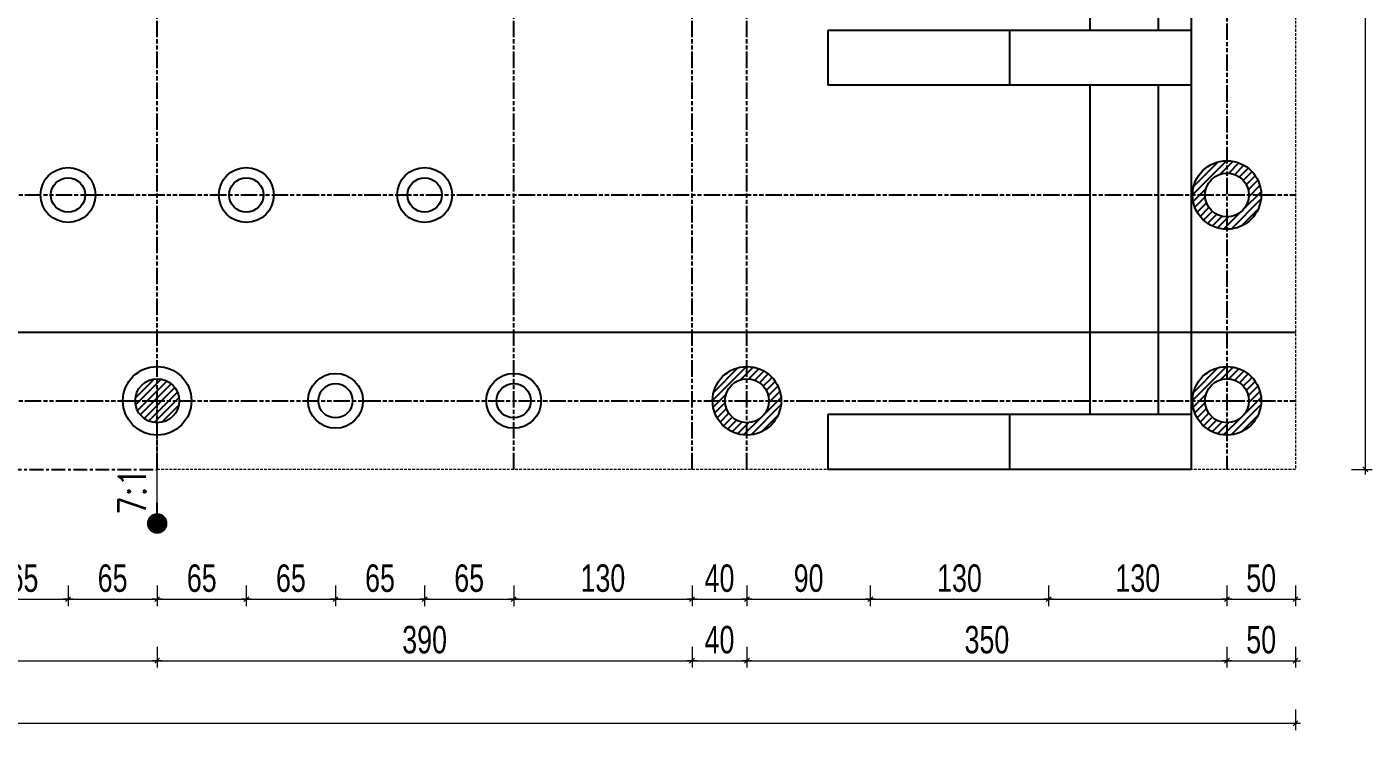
# Model space of a CAD drawing. Header units: inches. Extents: x -1640460 to 2672754, y -1012 to 1209503.
# Drawn here: x 22424 to 23405, y 129 to 642 of the extents above; entities that cross this region are included whole.
import ezdxf

# ---------------------------------------------------------------- set-up
doc = ezdxf.new("R2010")
doc.units = ezdxf.units.IN
doc.header["$MEASUREMENT"] = 0
for name, pattern in [('ACAD_ISO09W100', [45, 24, -3, 6, -3, 6, -3]), ('CENTER', [2, 1.25, -0.25, 0.25, -0.25]), ('HIDDEN', [0.375, 0.25, -0.125])]:
    doc.linetypes.add(name, pattern=pattern)
doc.layers.add('DIM', color=177, linetype='Continuous', lineweight=20)
doc.layers.add('THAY1', color=9, linetype='Continuous', lineweight=20)
doc.layers.add('Kich thuoc', color=4, linetype='Continuous')
doc.layers.add('Tim', color=8, linetype='ACAD_ISO09W100')
doc.layers.add('Net dut', color=8, linetype='Continuous', plot=False)
doc.styles.add('KICH_THUOC', font='vnsimli.shx', dxfattribs={"width": 0.8})
doc.styles.add('TXTDIM', font='VNARIAL.TTF', dxfattribs={"width": 0.7})
doc.dimstyles.new('DIM10', dxfattribs={"dimscale": 10, "dimtxt": 2, "dimasz": 0.3, "dimexe": 0.5, "dimexo": 0.5, "dimgap": 0.5, "dimtad": 1, "dimdec": 0, "dimzin": 12, "dimdsep": 46, "dimtxsty": 'TXTDIM', "dimblk": 'SLASH', "dimcen": 1.5, "dimclrd": 1, "dimclre": 256, "dimclrt": 2, "dimadec": 0, "dimazin": 0, "dimtfac": 1, "dimtdec": 0, "dimtix": 1, "dimtmove": 0, "dimatfit": 3, "dimldrblk": 'DOT', "dimfxl": 1, "dimfxlon": 1, "dimtolj": 1, "dimtzin": 0, "dimlwd": 9, "dimlwe": 9, "dimarcsym": 1})

# ---------------------------------------------------------------- blocks, each defined once
blk = doc.blocks.new('SLASH')
at = {"layer": 'DIM', "color": 16}
blk.add_line((-1.2, 0), (1.2, 0), dxfattribs=at)
at = {"layer": 'DIM', "color": 16, "linetype": 'Continuous'}
blk.add_line((-0.6, -0.6), (0.6, 0.6), dxfattribs=at)
blk = doc.blocks.new('*D690')
at = {"layer": 'Defpoints', "color": 0}
for p in [(22388.86582402532, 319.4343528143809), (22453.86582402532, 319.4343528143809), (22453.86582402532, 224.8443050668575)]:
    blk.add_point(p, dxfattribs=at)
at = {"layer": 'Kich thuoc', "lineweight": 9}
for p, q in [((22388.86582402532, 234.8443050668575), (22388.86582402532, 219.8443050668575)), ((22453.86582402532, 234.8443050668575), (22453.86582402532, 219.8443050668575))]:
    blk.add_line(p, q, dxfattribs=at)
at = {"layer": 'Kich thuoc', "color": 1, "lineweight": 9}
blk.add_line((22391.86582402532, 224.8443050668575), (22450.86582402532, 224.8443050668575), dxfattribs=at)
at = {"layer": 'Kich thuoc', "color": 1, "lineweight": 9, "xscale": 3, "yscale": 3, "zscale": 3, "rotation": 180}
blk.add_blockref('SLASH', (22388.86582402532, 224.8443050668575), dxfattribs=at)
at = {"layer": 'Kich thuoc', "color": 1, "lineweight": 9, "xscale": 3, "yscale": 3, "zscale": 3}
blk.add_blockref('SLASH', (22453.86582402532, 224.8443050668575), dxfattribs=at)
at = {"layer": 'Kich thuoc', "color": 2, "insert": (22421.36582402532, 240.0489435388902), "char_height": 20, "attachment_point": 5, "style": 'TXTDIM'}
blk.add_mtext('\\A1;65', dxfattribs=at)
blk = doc.blocks.new('_Dot')
at = {"color": 0, "linetype": 'ByBlock', "lineweight": -2}
blk.add_line((-0.5, 0), (-1, 0), dxfattribs=at)
at = {"color": 0, "linetype": 'ByBlock', "const_width": 0.5}
blk.add_lwpolyline([(-0.25, 0, 1), (0.25, 0, 1)], format="xyb", close=True, dxfattribs=at)
blk = doc.blocks.new('*D691')
at = {"layer": 'Defpoints', "color": 0}
for p in [(22453.86582402532, 319.4343528143809), (22518.86582402532, 319.4343528143809), (22518.86582402532, 224.8443050668575)]:
    blk.add_point(p, dxfattribs=at)
at = {"layer": 'Kich thuoc', "lineweight": 9}
for p, q in [((22453.86582402532, 234.8443050668575), (22453.86582402532, 219.8443050668575)), ((22518.86582402532, 234.8443050668575), (22518.86582402532, 219.8443050668575))]:
    blk.add_line(p, q, dxfattribs=at)
at = {"layer": 'Kich thuoc', "color": 1, "lineweight": 9}
blk.add_line((22456.86582402532, 224.8443050668575), (22515.86582402532, 224.8443050668575), dxfattribs=at)
at = {"layer": 'Kich thuoc', "color": 1, "lineweight": 9, "xscale": 3, "yscale": 3, "zscale": 3, "rotation": 180}
blk.add_blockref('SLASH', (22453.86582402532, 224.8443050668575), dxfattribs=at)
at = {"layer": 'Kich thuoc', "color": 1, "lineweight": 9, "xscale": 3, "yscale": 3, "zscale": 3}
blk.add_blockref('SLASH', (22518.86582402532, 224.8443050668575), dxfattribs=at)
at = {"layer": 'Kich thuoc', "color": 2, "insert": (22486.36582402532, 240.0489435388902), "char_height": 20, "attachment_point": 5, "style": 'TXTDIM'}
blk.add_mtext('\\A1;65', dxfattribs=at)
blk = doc.blocks.new('*D702')
at = {"layer": 'Defpoints', "color": 0}
for p in [(22128.86582402532, 319.4343528143809), (22518.86582402532, 319.4343528143809), (22518.86582402532, 179.9958331082016)]:
    blk.add_point(p, dxfattribs=at)
at = {"layer": 'Kich thuoc', "lineweight": 9}
for p, q in [((22128.86582402532, 189.9958331082016), (22128.86582402532, 174.9958331082016)), ((22518.86582402532, 189.9958331082016), (22518.86582402532, 174.9958331082016))]:
    blk.add_line(p, q, dxfattribs=at)
at = {"layer": 'Kich thuoc', "color": 1, "lineweight": 9}
blk.add_line((22131.86582402532, 179.9958331082016), (22515.86582402532, 179.9958331082016), dxfattribs=at)
at = {"layer": 'Kich thuoc', "color": 1, "lineweight": 9, "xscale": 3, "yscale": 3, "zscale": 3, "rotation": 180}
blk.add_blockref('SLASH', (22128.86582402532, 179.9958331082016), dxfattribs=at)
at = {"layer": 'Kich thuoc', "color": 1, "lineweight": 9, "xscale": 3, "yscale": 3, "zscale": 3}
blk.add_blockref('SLASH', (22518.86582402532, 179.9958331082016), dxfattribs=at)
at = {"layer": 'Kich thuoc', "color": 2, "insert": (22323.86582402532, 195.2141141450365), "char_height": 20, "attachment_point": 5, "style": 'TXTDIM'}
blk.add_mtext('\\A1;390', dxfattribs=at)
blk = doc.blocks.new('*D746')
at = {"layer": 'Defpoints', "color": 0}
for p in [(23276.70411260579, 1369.43435281438), (23276.70411260579, 319.4343528143798), (23399.73876417563, 319.4343528143798)]:
    blk.add_point(p, dxfattribs=at)
at = {"layer": 'Kich thuoc', "lineweight": 9}
for p, q in [((23389.73876417563, 1369.43435281438), (23404.73876417563, 1369.43435281438)), ((23389.73876417563, 319.4343528143798), (23404.73876417563, 319.4343528143798))]:
    blk.add_line(p, q, dxfattribs=at)
at = {"layer": 'Kich thuoc', "color": 1, "lineweight": 9}
blk.add_line((23399.73876417563, 1366.43435281438), (23399.73876417563, 322.4343528143798), dxfattribs=at)
at = {"layer": 'Kich thuoc', "color": 1, "lineweight": 9, "xscale": 3, "yscale": 3, "zscale": 3}
for p, rotation in [((23399.73876417563, 1369.43435281438), 90), ((23399.73876417563, 319.4343528143798), 270)]:
    blk.add_blockref('SLASH', p, dxfattribs=dict(at, rotation=rotation))
at = {"layer": 'Kich thuoc', "color": 2, "insert": (23384.5341257036, 844.4343528143835), "char_height": 20, "attachment_point": 5, "rotation": 90, "style": 'TXTDIM'}
blk.add_mtext('\\A1;1050', dxfattribs=at)
blk = doc.blocks.new('*D748')
at = {"layer": 'Defpoints', "color": 0}
for p in [(22583.86582402532, 519.4343528143809), (22518.86582402532, 319.4343528143809), (22583.86582402532, 224.8443050668575)]:
    blk.add_point(p, dxfattribs=at)
at = {"layer": 'Kich thuoc', "lineweight": 9}
for p, q in [((22518.86582402532, 234.8443050668575), (22518.86582402532, 219.8443050668575)), ((22583.86582402532, 234.8443050668575), (22583.86582402532, 219.8443050668575))]:
    blk.add_line(p, q, dxfattribs=at)
at = {"layer": 'Kich thuoc', "color": 1, "lineweight": 9}
blk.add_line((22521.86582402532, 224.8443050668575), (22580.86582402532, 224.8443050668575), dxfattribs=at)
at = {"layer": 'Kich thuoc', "color": 1, "lineweight": 9, "xscale": 3, "yscale": 3, "zscale": 3, "rotation": 180}
blk.add_blockref('SLASH', (22518.86582402532, 224.8443050668575), dxfattribs=at)
at = {"layer": 'Kich thuoc', "color": 1, "lineweight": 9, "xscale": 3, "yscale": 3, "zscale": 3}
blk.add_blockref('SLASH', (22583.86582402532, 224.8443050668575), dxfattribs=at)
at = {"layer": 'Kich thuoc', "color": 2, "insert": (22551.36582402532, 240.0489435388902), "char_height": 20, "attachment_point": 5, "style": 'TXTDIM'}
blk.add_mtext('\\A1;65', dxfattribs=at)
blk = doc.blocks.new('*D749')
at = {"layer": 'Defpoints', "color": 0}
for p in [(22583.86582402532, 519.4343528143809), (22648.86582402532, 369.4343528143809), (22648.86582402532, 224.8443050668575)]:
    blk.add_point(p, dxfattribs=at)
at = {"layer": 'Kich thuoc', "lineweight": 9}
for p, q in [((22583.86582402532, 234.8443050668575), (22583.86582402532, 219.8443050668575)), ((22648.86582402532, 234.8443050668575), (22648.86582402532, 219.8443050668575))]:
    blk.add_line(p, q, dxfattribs=at)
at = {"layer": 'Kich thuoc', "color": 1, "lineweight": 9}
blk.add_line((22586.86582402532, 224.8443050668575), (22645.86582402532, 224.8443050668575), dxfattribs=at)
at = {"layer": 'Kich thuoc', "color": 1, "lineweight": 9, "xscale": 3, "yscale": 3, "zscale": 3, "rotation": 180}
blk.add_blockref('SLASH', (22583.86582402532, 224.8443050668575), dxfattribs=at)
at = {"layer": 'Kich thuoc', "color": 1, "lineweight": 9, "xscale": 3, "yscale": 3, "zscale": 3}
blk.add_blockref('SLASH', (22648.86582402532, 224.8443050668575), dxfattribs=at)
at = {"layer": 'Kich thuoc', "color": 2, "insert": (22616.36582402532, 240.0489435388902), "char_height": 20, "attachment_point": 5, "style": 'TXTDIM'}
blk.add_mtext('\\A1;65', dxfattribs=at)
blk = doc.blocks.new('*D750')
at = {"layer": 'Defpoints', "color": 0}
for p in [(22713.86582402532, 519.4343528143809), (22648.86582402532, 369.4343528143809), (22713.86582402532, 224.8443050668575)]:
    blk.add_point(p, dxfattribs=at)
at = {"layer": 'Kich thuoc', "lineweight": 9}
for p, q in [((22648.86582402532, 234.8443050668575), (22648.86582402532, 219.8443050668575)), ((22713.86582402532, 234.8443050668575), (22713.86582402532, 219.8443050668575))]:
    blk.add_line(p, q, dxfattribs=at)
at = {"layer": 'Kich thuoc', "color": 1, "lineweight": 9}
blk.add_line((22651.86582402532, 224.8443050668575), (22710.86582402532, 224.8443050668575), dxfattribs=at)
at = {"layer": 'Kich thuoc', "color": 1, "lineweight": 9, "xscale": 3, "yscale": 3, "zscale": 3, "rotation": 180}
blk.add_blockref('SLASH', (22648.86582402532, 224.8443050668575), dxfattribs=at)
at = {"layer": 'Kich thuoc', "color": 1, "lineweight": 9, "xscale": 3, "yscale": 3, "zscale": 3}
blk.add_blockref('SLASH', (22713.86582402532, 224.8443050668575), dxfattribs=at)
at = {"layer": 'Kich thuoc', "color": 2, "insert": (22681.36582402532, 240.0489435388902), "char_height": 20, "attachment_point": 5, "style": 'TXTDIM'}
blk.add_mtext('\\A1;65', dxfattribs=at)
blk = doc.blocks.new('*D751')
at = {"layer": 'Defpoints', "color": 0}
for p in [(22713.86582402532, 519.4343528143809), (22778.86582402532, 369.4343528143809), (22778.86582402532, 224.8443050668575)]:
    blk.add_point(p, dxfattribs=at)
at = {"layer": 'Kich thuoc', "lineweight": 9}
for p, q in [((22713.86582402532, 234.8443050668575), (22713.86582402532, 219.8443050668575)), ((22778.86582402532, 234.8443050668575), (22778.86582402532, 219.8443050668575))]:
    blk.add_line(p, q, dxfattribs=at)
at = {"layer": 'Kich thuoc', "color": 1, "lineweight": 9}
blk.add_line((22716.86582402532, 224.8443050668575), (22775.86582402532, 224.8443050668575), dxfattribs=at)
at = {"layer": 'Kich thuoc', "color": 1, "lineweight": 9, "xscale": 3, "yscale": 3, "zscale": 3, "rotation": 180}
blk.add_blockref('SLASH', (22713.86582402532, 224.8443050668575), dxfattribs=at)
at = {"layer": 'Kich thuoc', "color": 1, "lineweight": 9, "xscale": 3, "yscale": 3, "zscale": 3}
blk.add_blockref('SLASH', (22778.86582402532, 224.8443050668575), dxfattribs=at)
at = {"layer": 'Kich thuoc', "color": 2, "insert": (22746.36582402532, 240.0489435388902), "char_height": 20, "attachment_point": 5, "style": 'TXTDIM'}
blk.add_mtext('\\A1;65', dxfattribs=at)
blk = doc.blocks.new('*D752')
at = {"layer": 'Defpoints', "color": 0}
for p in [(22778.86582402532, 369.4343528143809), (22908.86582402532, 319.4343528143809), (22908.86582402532, 224.8443050668575)]:
    blk.add_point(p, dxfattribs=at)
at = {"layer": 'Kich thuoc', "lineweight": 9}
for p, q in [((22778.86582402532, 234.8443050668575), (22778.86582402532, 219.8443050668575)), ((22908.86582402532, 234.8443050668575), (22908.86582402532, 219.8443050668575))]:
    blk.add_line(p, q, dxfattribs=at)
at = {"layer": 'Kich thuoc', "color": 1, "lineweight": 9}
blk.add_line((22781.86582402532, 224.8443050668575), (22905.86582402532, 224.8443050668575), dxfattribs=at)
at = {"layer": 'Kich thuoc', "color": 1, "lineweight": 9, "xscale": 3, "yscale": 3, "zscale": 3, "rotation": 180}
blk.add_blockref('SLASH', (22778.86582402532, 224.8443050668575), dxfattribs=at)
at = {"layer": 'Kich thuoc', "color": 1, "lineweight": 9, "xscale": 3, "yscale": 3, "zscale": 3}
blk.add_blockref('SLASH', (22908.86582402532, 224.8443050668575), dxfattribs=at)
at = {"layer": 'Kich thuoc', "color": 2, "insert": (22843.86582402532, 240.0625861036924), "char_height": 20, "attachment_point": 5, "style": 'TXTDIM'}
blk.add_mtext('\\A1;130', dxfattribs=at)
blk = doc.blocks.new('*D753')
at = {"layer": 'Defpoints', "color": 0}
for p in [(22908.86582402532, 319.4343528143809), (22948.86582402532, 319.4343528143809), (22948.86582402532, 224.8443050668575)]:
    blk.add_point(p, dxfattribs=at)
at = {"layer": 'Kich thuoc', "lineweight": 9}
for p, q in [((22908.86582402532, 234.8443050668575), (22908.86582402532, 219.8443050668575)), ((22948.86582402532, 234.8443050668575), (22948.86582402532, 219.8443050668575))]:
    blk.add_line(p, q, dxfattribs=at)
at = {"layer": 'Kich thuoc', "color": 1, "lineweight": 9}
blk.add_line((22911.86582402532, 224.8443050668575), (22945.86582402532, 224.8443050668575), dxfattribs=at)
at = {"layer": 'Kich thuoc', "color": 1, "lineweight": 9, "xscale": 3, "yscale": 3, "zscale": 3, "rotation": 180}
blk.add_blockref('SLASH', (22908.86582402532, 224.8443050668575), dxfattribs=at)
at = {"layer": 'Kich thuoc', "color": 1, "lineweight": 9, "xscale": 3, "yscale": 3, "zscale": 3}
blk.add_blockref('SLASH', (22948.86582402532, 224.8443050668575), dxfattribs=at)
at = {"layer": 'Kich thuoc', "color": 2, "insert": (22928.86582402532, 240.0489435388902), "char_height": 20, "attachment_point": 5, "style": 'TXTDIM'}
blk.add_mtext('\\A1;40', dxfattribs=at)
blk = doc.blocks.new('*D754')
at = {"layer": 'Defpoints', "color": 0}
for p in [(23038.86582402532, 1319.434352814381), (22948.86582402532, 319.4343528143809), (23038.86582402532, 224.8443050668575)]:
    blk.add_point(p, dxfattribs=at)
at = {"layer": 'Kich thuoc', "lineweight": 9}
for p, q in [((22948.86582402532, 234.8443050668575), (22948.86582402532, 219.8443050668575)), ((23038.86582402532, 234.8443050668575), (23038.86582402532, 219.8443050668575))]:
    blk.add_line(p, q, dxfattribs=at)
at = {"layer": 'Kich thuoc', "color": 1, "lineweight": 9}
blk.add_line((22951.86582402532, 224.8443050668575), (23035.86582402532, 224.8443050668575), dxfattribs=at)
at = {"layer": 'Kich thuoc', "color": 1, "lineweight": 9, "xscale": 3, "yscale": 3, "zscale": 3, "rotation": 180}
blk.add_blockref('SLASH', (22948.86582402532, 224.8443050668575), dxfattribs=at)
at = {"layer": 'Kich thuoc', "color": 1, "lineweight": 9, "xscale": 3, "yscale": 3, "zscale": 3}
blk.add_blockref('SLASH', (23038.86582402532, 224.8443050668575), dxfattribs=at)
at = {"layer": 'Kich thuoc', "color": 2, "insert": (22993.86582402532, 240.0489435388902), "char_height": 20, "attachment_point": 5, "style": 'TXTDIM'}
blk.add_mtext('\\A1;90', dxfattribs=at)
blk = doc.blocks.new('*D755')
at = {"layer": 'Defpoints', "color": 0}
for p in [(23038.86582402532, 1319.434352814381), (23168.86582402532, 1319.434352814381), (23168.86582402532, 224.8443050668575)]:
    blk.add_point(p, dxfattribs=at)
at = {"layer": 'Kich thuoc', "lineweight": 9}
for p, q in [((23038.86582402532, 234.8443050668575), (23038.86582402532, 219.8443050668575)), ((23168.86582402532, 234.8443050668575), (23168.86582402532, 219.8443050668575))]:
    blk.add_line(p, q, dxfattribs=at)
at = {"layer": 'Kich thuoc', "color": 1, "lineweight": 9}
blk.add_line((23041.86582402532, 224.8443050668575), (23165.86582402532, 224.8443050668575), dxfattribs=at)
at = {"layer": 'Kich thuoc', "color": 1, "lineweight": 9, "xscale": 3, "yscale": 3, "zscale": 3, "rotation": 180}
blk.add_blockref('SLASH', (23038.86582402532, 224.8443050668575), dxfattribs=at)
at = {"layer": 'Kich thuoc', "color": 1, "lineweight": 9, "xscale": 3, "yscale": 3, "zscale": 3}
blk.add_blockref('SLASH', (23168.86582402532, 224.8443050668575), dxfattribs=at)
at = {"layer": 'Kich thuoc', "color": 2, "insert": (23103.86582402532, 240.0625861036924), "char_height": 20, "attachment_point": 5, "style": 'TXTDIM'}
blk.add_mtext('\\A1;130', dxfattribs=at)
blk = doc.blocks.new('*D756')
at = {"layer": 'Defpoints', "color": 0}
for p in [(23168.86582402532, 1319.434352814381), (23298.86582402532, 369.4343528143809), (23298.86582402532, 224.8443050668575)]:
    blk.add_point(p, dxfattribs=at)
at = {"layer": 'Kich thuoc', "lineweight": 9}
for p, q in [((23168.86582402532, 234.8443050668575), (23168.86582402532, 219.8443050668575)), ((23298.86582402532, 234.8443050668575), (23298.86582402532, 219.8443050668575))]:
    blk.add_line(p, q, dxfattribs=at)
at = {"layer": 'Kich thuoc', "color": 1, "lineweight": 9}
blk.add_line((23171.86582402532, 224.8443050668575), (23295.86582402532, 224.8443050668575), dxfattribs=at)
at = {"layer": 'Kich thuoc', "color": 1, "lineweight": 9, "xscale": 3, "yscale": 3, "zscale": 3, "rotation": 180}
blk.add_blockref('SLASH', (23168.86582402532, 224.8443050668575), dxfattribs=at)
at = {"layer": 'Kich thuoc', "color": 1, "lineweight": 9, "xscale": 3, "yscale": 3, "zscale": 3}
blk.add_blockref('SLASH', (23298.86582402532, 224.8443050668575), dxfattribs=at)
at = {"layer": 'Kich thuoc', "color": 2, "insert": (23233.86582402532, 240.0625861036924), "char_height": 20, "attachment_point": 5, "style": 'TXTDIM'}
blk.add_mtext('\\A1;130', dxfattribs=at)
blk = doc.blocks.new('*D757')
at = {"layer": 'Defpoints', "color": 0}
for p in [(23298.86582402532, 369.4343528143809), (23348.86582402532, 369.4343528143809), (23348.86582402532, 224.8443050668575)]:
    blk.add_point(p, dxfattribs=at)
at = {"layer": 'Kich thuoc', "lineweight": 9}
for p, q in [((23298.86582402532, 234.8443050668575), (23298.86582402532, 219.8443050668575)), ((23348.86582402532, 234.8443050668575), (23348.86582402532, 219.8443050668575))]:
    blk.add_line(p, q, dxfattribs=at)
at = {"layer": 'Kich thuoc', "color": 1, "lineweight": 9}
blk.add_line((23301.86582402532, 224.8443050668575), (23345.86582402532, 224.8443050668575), dxfattribs=at)
at = {"layer": 'Kich thuoc', "color": 1, "lineweight": 9, "xscale": 3, "yscale": 3, "zscale": 3, "rotation": 180}
blk.add_blockref('SLASH', (23298.86582402532, 224.8443050668575), dxfattribs=at)
at = {"layer": 'Kich thuoc', "color": 1, "lineweight": 9, "xscale": 3, "yscale": 3, "zscale": 3}
blk.add_blockref('SLASH', (23348.86582402532, 224.8443050668575), dxfattribs=at)
at = {"layer": 'Kich thuoc', "color": 2, "insert": (23323.86582402532, 240.0489435388902), "char_height": 20, "attachment_point": 5, "style": 'TXTDIM'}
blk.add_mtext('\\A1;50', dxfattribs=at)
blk = doc.blocks.new('*D758')
at = {"layer": 'Defpoints', "color": 0}
for p in [(22908.86582402532, 369.4343528143809), (22518.86582402532, 319.4343528143809), (22908.86582402532, 179.9958331082016)]:
    blk.add_point(p, dxfattribs=at)
at = {"layer": 'Kich thuoc', "lineweight": 9}
for p, q in [((22518.86582402532, 189.9958331082016), (22518.86582402532, 174.9958331082016)), ((22908.86582402532, 189.9958331082016), (22908.86582402532, 174.9958331082016))]:
    blk.add_line(p, q, dxfattribs=at)
at = {"layer": 'Kich thuoc', "color": 1, "lineweight": 9}
blk.add_line((22521.86582402532, 179.9958331082016), (22905.86582402532, 179.9958331082016), dxfattribs=at)
at = {"layer": 'Kich thuoc', "color": 1, "lineweight": 9, "xscale": 3, "yscale": 3, "zscale": 3, "rotation": 180}
blk.add_blockref('SLASH', (22518.86582402532, 179.9958331082016), dxfattribs=at)
at = {"layer": 'Kich thuoc', "color": 1, "lineweight": 9, "xscale": 3, "yscale": 3, "zscale": 3}
blk.add_blockref('SLASH', (22908.86582402532, 179.9958331082016), dxfattribs=at)
at = {"layer": 'Kich thuoc', "color": 2, "insert": (22713.86582402532, 195.2141141450365), "char_height": 20, "attachment_point": 5, "style": 'TXTDIM'}
blk.add_mtext('\\A1;390', dxfattribs=at)
blk = doc.blocks.new('*D759')
at = {"layer": 'Defpoints', "color": 0}
for p in [(22908.86582402532, 369.4343528143809), (22948.86582402532, 369.4343528143809), (22948.86582402532, 179.9958331082016)]:
    blk.add_point(p, dxfattribs=at)
at = {"layer": 'Kich thuoc', "lineweight": 9}
for p, q in [((22908.86582402532, 189.9958331082016), (22908.86582402532, 174.9958331082016)), ((22948.86582402532, 189.9958331082016), (22948.86582402532, 174.9958331082016))]:
    blk.add_line(p, q, dxfattribs=at)
at = {"layer": 'Kich thuoc', "color": 1, "lineweight": 9}
blk.add_line((22911.86582402532, 179.9958331082016), (22945.86582402532, 179.9958331082016), dxfattribs=at)
at = {"layer": 'Kich thuoc', "color": 1, "lineweight": 9, "xscale": 3, "yscale": 3, "zscale": 3, "rotation": 180}
blk.add_blockref('SLASH', (22908.86582402532, 179.9958331082016), dxfattribs=at)
at = {"layer": 'Kich thuoc', "color": 1, "lineweight": 9, "xscale": 3, "yscale": 3, "zscale": 3}
blk.add_blockref('SLASH', (22948.86582402532, 179.9958331082016), dxfattribs=at)
at = {"layer": 'Kich thuoc', "color": 2, "insert": (22928.86582402532, 195.2004715802344), "char_height": 20, "attachment_point": 5, "style": 'TXTDIM'}
blk.add_mtext('\\A1;40', dxfattribs=at)
blk = doc.blocks.new('*D760')
at = {"layer": 'Defpoints', "color": 0}
for p in [(22948.86582402532, 369.4343528143809), (23298.86582402532, 319.4343528143809), (23298.86582402532, 179.9958331082016)]:
    blk.add_point(p, dxfattribs=at)
at = {"layer": 'Kich thuoc', "lineweight": 9}
for p, q in [((22948.86582402532, 189.9958331082016), (22948.86582402532, 174.9958331082016)), ((23298.86582402532, 189.9958331082016), (23298.86582402532, 174.9958331082016))]:
    blk.add_line(p, q, dxfattribs=at)
at = {"layer": 'Kich thuoc', "color": 1, "lineweight": 9}
blk.add_line((22951.86582402532, 179.9958331082016), (23295.86582402532, 179.9958331082016), dxfattribs=at)
at = {"layer": 'Kich thuoc', "color": 1, "lineweight": 9, "xscale": 3, "yscale": 3, "zscale": 3, "rotation": 180}
blk.add_blockref('SLASH', (22948.86582402532, 179.9958331082016), dxfattribs=at)
at = {"layer": 'Kich thuoc', "color": 1, "lineweight": 9, "xscale": 3, "yscale": 3, "zscale": 3}
blk.add_blockref('SLASH', (23298.86582402532, 179.9958331082016), dxfattribs=at)
at = {"layer": 'Kich thuoc', "color": 2, "insert": (23123.86582402532, 195.2141141450365), "char_height": 20, "attachment_point": 5, "style": 'TXTDIM'}
blk.add_mtext('\\A1;350', dxfattribs=at)
blk = doc.blocks.new('*D761')
at = {"layer": 'Defpoints', "color": 0}
for p in [(23298.86582402532, 319.4343528143809), (23348.86582402532, 319.4343528143809), (23348.86582402532, 179.9958331082016)]:
    blk.add_point(p, dxfattribs=at)
at = {"layer": 'Kich thuoc', "lineweight": 9}
for p, q in [((23298.86582402532, 189.9958331082016), (23298.86582402532, 174.9958331082016)), ((23348.86582402532, 189.9958331082016), (23348.86582402532, 174.9958331082016))]:
    blk.add_line(p, q, dxfattribs=at)
at = {"layer": 'Kich thuoc', "color": 1, "lineweight": 9}
blk.add_line((23301.86582402532, 179.9958331082016), (23345.86582402532, 179.9958331082016), dxfattribs=at)
at = {"layer": 'Kich thuoc', "color": 1, "lineweight": 9, "xscale": 3, "yscale": 3, "zscale": 3, "rotation": 180}
blk.add_blockref('SLASH', (23298.86582402532, 179.9958331082016), dxfattribs=at)
at = {"layer": 'Kich thuoc', "color": 1, "lineweight": 9, "xscale": 3, "yscale": 3, "zscale": 3}
blk.add_blockref('SLASH', (23348.86582402532, 179.9958331082016), dxfattribs=at)
at = {"layer": 'Kich thuoc', "color": 2, "insert": (23323.86582402532, 195.2004715802344), "char_height": 20, "attachment_point": 5, "style": 'TXTDIM'}
blk.add_mtext('\\A1;50', dxfattribs=at)
blk = doc.blocks.new('*D762')
at = {"layer": 'Defpoints', "color": 0}
for p in [(19609.86582402532, 319.4343528143809), (23348.86582402532, 319.4343528143809), (23348.86582402532, 134.4369889205042)]:
    blk.add_point(p, dxfattribs=at)
at = {"layer": 'Kich thuoc', "lineweight": 9}
for p, q in [((19609.86582402532, 144.4369889205042), (19609.86582402532, 129.4369889205042)), ((23348.86582402532, 144.4369889205042), (23348.86582402532, 129.4369889205042))]:
    blk.add_line(p, q, dxfattribs=at)
at = {"layer": 'Kich thuoc', "color": 1, "lineweight": 9}
blk.add_line((19612.86582402532, 134.4369889205042), (23345.86582402532, 134.4369889205042), dxfattribs=at)
at = {"layer": 'Kich thuoc', "color": 1, "lineweight": 9, "xscale": 3, "yscale": 3, "zscale": 3, "rotation": 180}
blk.add_blockref('SLASH', (19609.86582402532, 134.4369889205042), dxfattribs=at)
at = {"layer": 'Kich thuoc', "color": 1, "lineweight": 9, "xscale": 3, "yscale": 3, "zscale": 3}
blk.add_blockref('SLASH', (23348.86582402532, 134.4369889205042), dxfattribs=at)
at = {"layer": 'Kich thuoc', "color": 2, "insert": (21479.36582402532, 149.6552699573391), "char_height": 20, "attachment_point": 5, "style": 'TXTDIM'}
blk.add_mtext('\\A1;3739', dxfattribs=at)

msp = doc.modelspace()

# ---------------------------------------------------------------- hatches: boundary and pattern name
h = msp.add_hatch()
h.set_pattern_fill('ANSI31', color=256, scale=30, style=0)
h.set_pattern_definition([(45, (22553.48988859737, -800), (-2.651650429449553, 2.651650429449553), [])])
h.paths.add_polyline_path([(23298.86582402532, 544.4343528143809, 0.4142135623730951), (23273.86582402532, 519.4343528143809), (23282.86582402532, 519.4343528143809, -0.4142135623730951), (23298.86582402532, 535.4343528143809)])
h.paths.add_polyline_path([(23298.86582402532, 544.4343528143809), (23298.86582402532, 535.4343528143809, -0.4142135623730951), (23314.86582402532, 519.4343528143809), (23323.86582402532, 519.4343528143809, 0.4142135623730951)])
h.paths.add_polyline_path([(23323.86582402532, 519.4343528143809), (23314.86582402532, 519.4343528143809, -0.4142135623730951), (23298.86582402532, 503.4343528143809), (23298.86582402532, 494.4343528143809, 0.4142135623730951)])
h.paths.add_polyline_path([(23282.86582402532, 519.4343528143809), (23273.86582402532, 519.4343528143809, 0.4142135623730951), (23298.86582402532, 494.4343528143809), (23298.86582402532, 503.4343528143809, -0.4142135623730951)])
h = msp.add_hatch()
h.set_pattern_fill('ANSI31', color=256, scale=30, style=0)
h.set_pattern_definition([(45, (22203.48988859737, -949.9999999999999), (-2.651650429449553, 2.651650429449553), [])])
h.paths.add_polyline_path([(22948.86582402532, 394.434352814381, 0.4142135623730951), (22923.86582402532, 369.434352814381), (22932.86582402532, 369.434352814381, -0.4142135623730951), (22948.86582402532, 385.434352814381)])
h.paths.add_polyline_path([(22948.86582402532, 394.434352814381), (22948.86582402532, 385.434352814381, -0.4142135623730951), (22964.86582402532, 369.434352814381), (22973.86582402532, 369.434352814381, 0.4142135623730951)])
h.paths.add_polyline_path([(22973.86582402532, 369.434352814381), (22964.86582402532, 369.434352814381, -0.4142135623730951), (22948.86582402532, 353.434352814381), (22948.86582402532, 344.434352814381, 0.4142135623730951)])
h.paths.add_polyline_path([(22932.86582402532, 369.434352814381), (22923.86582402532, 369.434352814381, 0.4142135623730951), (22948.86582402532, 344.434352814381), (22948.86582402532, 353.434352814381, -0.4142135623730951)])
h = msp.add_hatch()
h.set_pattern_fill('ANSI31', color=256, scale=30, style=0)
h.set_pattern_definition([(45, (22553.48988859737, -950), (-2.651650429449553, 2.651650429449553), [])])
h.paths.add_polyline_path([(23298.86582402532, 394.4343528143809, 0.4142135623730951), (23273.86582402532, 369.4343528143809), (23282.86582402532, 369.4343528143809, -0.4142135623730951), (23298.86582402532, 385.4343528143809)])
h.paths.add_polyline_path([(23298.86582402532, 394.4343528143809), (23298.86582402532, 385.4343528143809, -0.4142135623730951), (23314.86582402532, 369.4343528143809), (23323.86582402532, 369.4343528143809, 0.4142135623730951)])
h.paths.add_polyline_path([(23323.86582402532, 369.4343528143809), (23314.86582402532, 369.4343528143809, -0.4142135623730951), (23298.86582402532, 353.4343528143809), (23298.86582402532, 344.4343528143809, 0.4142135623730951)])
h.paths.add_polyline_path([(23282.86582402532, 369.4343528143809), (23273.86582402532, 369.4343528143809, 0.4142135623730951), (23298.86582402532, 344.4343528143809), (23298.86582402532, 353.4343528143809, -0.4142135623730951)])
h = msp.add_hatch()
h.set_pattern_fill('ANSI31', color=256, scale=30, style=0)
h.set_pattern_definition([(45, (21643.48988859737, 0), (-2.651650429449553, 2.651650429449553), [])])
h.paths.add_polyline_path([(22518.86582402532, 385.4343528143809, 0.4142135623730951), (22502.86582402532, 369.4343528143809), (22518.86582402532, 369.4343528143808)])
h.paths.add_polyline_path([(22518.86582402532, 369.4343528143809), (22502.86582402532, 369.4343528143809, 0.4142135623730961), (22518.86582402532, 353.4343528143809)])
h.paths.add_polyline_path([(22518.86582402532, 385.4343528143809), (22518.86582402532, 369.4343528143809), (22534.86582402532, 369.4343528143809, 0.4142135623730951)])
h.paths.add_polyline_path([(22534.86582402532, 369.4343528143809), (22518.86582402532, 369.4343528143808), (22518.86582402532, 353.4343528143809, 0.4142135623730951)])

# ---------------------------------------------------------------- linework, layer by layer
for p, q in [((23272.86582402532, 1293.236780907399), (23272.86582402532, 319.4343528143809)), ((23198.86582402532, 899.4343528143809), (23198.86582402532, 639.4343528143809)), ((23248.86582402532, 899.4343528143809), (23248.86582402532, 639.4343528143809)), ((23272.86582402532, 639.4343528143809), (23007.86582402532, 639.4343528143809)), ((23007.86582402532, 639.4343528143809), (23007.86582402532, 599.4343528143809)), ((23140.36582402532, 639.4343528143809), (23140.36582402532, 599.4343528143809)), ((23272.86582402532, 599.4343528143809), (23007.86582402532, 599.4343528143809)), ((23198.86582402532, 599.4343528143809), (23198.86582402532, 359.4343528143809)), ((23248.86582402532, 599.4343528143809), (23248.86582402532, 359.4343528143809)), ((19609.86582402532, 419.4343528143809), (23348.86582402532, 419.4343528143809)), ((23272.86582402532, 359.4343528143809), (23007.86582402532, 359.4343528143809)), ((23007.86582402532, 359.4343528143809), (23007.86582402532, 319.4343528143809)), ((23140.36582402532, 359.4343528143809), (23140.36582402532, 319.4343528143809)), ((23272.86582402532, 319.4343528143809), (23007.86582402532, 319.4343528143809))]:
    msp.add_line(p, q)
for centre, radius in [((23298.86582402532, 519.4343528143809), 25), ((22453.86582402532, 519.4343528143809), 20), ((22453.86582402532, 519.4343528143809), 12.5), ((22583.86582402532, 519.4343528143809), 20), ((22583.86582402532, 519.4343528143809), 12.5), ((22713.86582402532, 519.4343528143809), 20), ((22713.86582402532, 519.4343528143809), 12.5), ((23298.86582402532, 519.4343528143809), 16), ((22518.86582402532, 369.4343528143809), 25), ((22948.86582402532, 369.434352814381), 25), ((23298.86582402532, 369.4343528143809), 25), ((22518.86582402532, 369.4343528143809), 16), ((22648.86582402532, 369.4343528143809), 20), ((22778.86582402532, 369.4343528143809), 20), ((22948.86582402532, 369.434352814381), 16), ((23298.86582402532, 369.4343528143809), 16), ((22648.86582402532, 369.4343528143809), 12.5), ((22778.86582402532, 369.4343528143809), 12.5)]:
    msp.add_circle(centre, radius)
at = {"layer": 'Net dut', "linetype": 'CENTER', "ltscale": 8}
msp.add_line((19609.86582402532, 319.4343528143809), (22518.86582402532, 319.4343528143809), dxfattribs=at)
at = {"layer": 'THAY1', "linetype": 'HIDDEN', "ltscale": 8}
for p, q in [((23348.86582402532, 1369.434352814381), (23348.86582402532, 319.4343528143809)), ((23348.86582402532, 319.4343528143809), (22518.86582402532, 319.4343528143809))]:
    msp.add_line(p, q, dxfattribs=at)
at = {"layer": 'Tim', "ltscale": 0.5}
for p, q in [((22518.86582402532, 319.4343528143809), (22518.86582402532, 1369.434352814381)), ((22778.86582402532, 319.4343528143809), (22778.86582402532, 1369.434352814381)), ((22908.86582402532, 319.4343528143809), (22908.86582402532, 1369.434352814381)), ((22948.86582402532, 319.4343528143809), (22948.86582402532, 1369.434352814381)), ((23298.86582402532, 1319.434352814381), (23298.86582402532, 319.4343528143809)), ((19609.86582402532, 519.4343528143808), (23348.86582402532, 519.4343528143809)), ((19609.86582402532, 369.4343528143809), (23348.86582402532, 369.4343528143809))]:
    msp.add_line(p, q, dxfattribs=at)

# ---------------------------------------------------------------- texts
at = {"insert": (22490.59132125517, 286.1633554757573), "char_height": 20, "width": 34.47420684015378, "attachment_point": 1, "rotation": 90, "style": 'KICH_THUOC'}
msp.add_mtext('7:1', dxfattribs=at)

# ---------------------------------------------------------------- dimensions: what is measured, and where the dimension line sits
at = {"layer": 'Kich thuoc'}
dim = msp.add_linear_dim(base=(23399.73876417563, 319.4343528143798), p1=(23276.70411260579, 1369.434352814381), p2=(23276.70411260579, 319.4343528143809), angle=90, dimstyle='DIM10', override={"dimtmove": 1}, dxfattribs=at)
dim.commit()
dim.dimension.update_dxf_attribs({"geometry": '*D746', "text_midpoint": (23384.5341257036, 844.4343528143835)})
for base, p1, p2, picture, middle in [((23038.86582402532, 224.8443050668575), (22948.86582402532, 319.4343528143809), (23038.86582402532, 1319.434352814381), '*D754', (22993.86582402532, 240.0489435388902)), ((23168.86582402532, 224.8443050668575), (23038.86582402532, 1319.434352814381), (23168.86582402532, 1319.434352814381), '*D755', (23103.86582402532, 240.0625861036924)), ((23298.86582402532, 224.8443050668575), (23168.86582402532, 1319.434352814381), (23298.86582402532, 369.4343528143809), '*D756', (23233.86582402532, 240.0625861036924)), ((22583.86582402532, 224.8443050668575), (22518.86582402532, 319.4343528143809), (22583.86582402532, 519.4343528143809), '*D748', (22551.36582402532, 240.0489435388902)), ((22648.86582402532, 224.8443050668575), (22583.86582402532, 519.4343528143809), (22648.86582402532, 369.4343528143809), '*D749', (22616.36582402532, 240.0489435388902)), ((22713.86582402532, 224.8443050668575), (22648.86582402532, 369.4343528143809), (22713.86582402532, 519.4343528143809), '*D750', (22681.36582402532, 240.0489435388902)), ((22778.86582402532, 224.8443050668575), (22713.86582402532, 519.4343528143809), (22778.86582402532, 369.4343528143809), '*D751', (22746.36582402532, 240.0489435388902)), ((22908.86582402532, 179.9958331082016), (22518.86582402532, 319.4343528143809), (22908.86582402532, 369.4343528143809), '*D758', (22713.86582402532, 195.2141141450365)), ((22908.86582402532, 224.8443050668575), (22778.86582402532, 369.4343528143809), (22908.86582402532, 319.4343528143809), '*D752', (22843.86582402532, 240.0625861036924)), ((22948.86582402532, 179.9958331082016), (22908.86582402532, 369.4343528143809), (22948.86582402532, 369.4343528143809), '*D759', (22928.86582402532, 195.2004715802344)), ((23298.86582402532, 179.9958331082016), (22948.86582402532, 369.4343528143809), (23298.86582402532, 319.4343528143809), '*D760', (23123.86582402532, 195.2141141450365)), ((23348.86582402532, 224.8443050668575), (23298.86582402532, 369.4343528143809), (23348.86582402532, 369.4343528143809), '*D757', (23323.86582402532, 240.0489435388902)), ((23348.86582402532, 134.4369889205042), (19609.86582402532, 319.4343528143809), (23348.86582402532, 319.4343528143809), '*D762', (21479.36582402532, 149.6552699573391)), ((22518.86582402532, 179.9958331082016), (22128.86582402532, 319.4343528143809), (22518.86582402532, 319.4343528143809), '*D702', (22323.86582402532, 195.2141141450365)), ((22453.86582402532, 224.8443050668575), (22388.86582402532, 319.4343528143809), (22453.86582402532, 319.4343528143809), '*D690', (22421.36582402532, 240.0489435388902)), ((22518.86582402532, 224.8443050668575), (22453.86582402532, 319.4343528143809), (22518.86582402532, 319.4343528143809), '*D691', (22486.36582402532, 240.0489435388902)), ((22948.86582402532, 224.8443050668575), (22908.86582402532, 319.4343528143809), (22948.86582402532, 319.4343528143809), '*D753', (22928.86582402532, 240.0489435388902)), ((23348.86582402532, 179.9958331082016), (23298.86582402532, 319.4343528143809), (23348.86582402532, 319.4343528143809), '*D761', (23323.86582402532, 195.2004715802344))]:
    dim = msp.add_linear_dim(base=base, p1=p1, p2=p2, dimstyle='DIM10', override={"dimtmove": 1}, dxfattribs=at)
    dim.commit()
    dim.dimension.update_dxf_attribs({"geometry": picture, "text_midpoint": middle})

# ---------------------------------------------------------------- leaders
msp.add_leader([(22518.86582402532, 280.0330390935997), (22518.86582402532, 369.4343528143809)], dimstyle='DIM10', override={"dimasz": 1.5, "dimgap": 0.5, "dimtad": 0})

doc.saveas('drawing.dxf')
